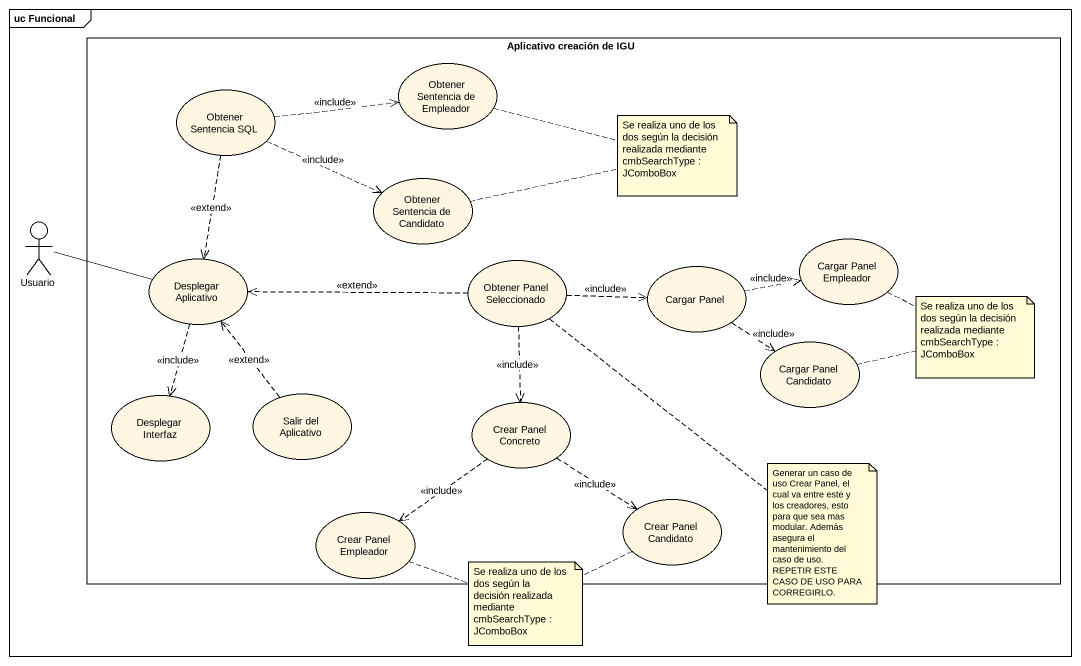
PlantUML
@startuml
mainframe uc Funcional
rectangle "Aplicativo creación de IGU" as Aplicativo_creación_de_IGU {
  usecase "Obtener Sentencia de Empleador" as Obtener_Sentencia_de
  usecase "Obtener Sentencia SQL" as Obtener_Sentencia_SQL
  usecase "Obtener Sentencia de Candidato" as Obtener_Sentencia_de_2
  usecase "Cargar Panel Empleador" as Cargar_Panel_Empleador
  usecase "Desplegar Aplicativo" as Desplegar_Aplicativo
  usecase "Obtener Panel Seleccionado" as Obtener_Panel_Seleccionado
  usecase "Cargar Panel" as Cargar_Panel
  usecase "Cargar Panel Candidato" as Cargar_Panel_Candidato
  usecase "Desplegar Interfaz" as Desplegar_Interfaz
  usecase "Salir del Aplicativo" as Salir_del_Aplicativo
  usecase "Crear Panel Concreto" as Crear_Panel_Concreto
  usecase "Crear Panel Candidato" as Crear_Panel_Candidato
  usecase "Crear Panel Empleador" as Crear_Panel_Empleador
}
actor Usuario
Obtener_Sentencia_SQL .right.> Obtener_Sentencia_de : <<include>>
Obtener_Sentencia_SQL .right.> Obtener_Sentencia_de_2 : <<include>>
Obtener_Sentencia_SQL ..> Desplegar_Aplicativo : <<extend>>
Usuario -right- Desplegar_Aplicativo
Desplegar_Aplicativo ..> Desplegar_Interfaz : <<include>>
Obtener_Panel_Seleccionado .left.> Desplegar_Aplicativo : <<extend>>
Obtener_Panel_Seleccionado .right.> Cargar_Panel : <<include>>
Obtener_Panel_Seleccionado ..> Crear_Panel_Concreto : <<include>>
Cargar_Panel .right.> Cargar_Panel_Empleador : <<include>>
Cargar_Panel ..> Cargar_Panel_Candidato : <<include>>
Salir_del_Aplicativo .up.> Desplegar_Aplicativo : <<extend>>
Crear_Panel_Concreto ..> Crear_Panel_Candidato : <<include>>
Crear_Panel_Concreto ..> Crear_Panel_Empleador : <<include>>
note as N1
  Se realiza uno de los dos según la decisión realizada mediante cmbSearchType : JComboBox
end note
N1 .. Obtener_Sentencia_de_2
N1 .. Obtener_Sentencia_de
note as N2
  Se realiza uno de los dos según la decisión realizada mediante cmbSearchType : JComboBox
end note
N2 .. Cargar_Panel_Empleador
N2 .. Cargar_Panel_Candidato
note bottom of Obtener_Panel_Seleccionado
  Generar un caso de uso Crear Panel, el cual va entre este y los creadores, esto para que sea mas modular. Además asegura el mantenimiento del caso de uso.
  REPETIR ESTE CASO DE USO PARA CORREGIRLO.
end note
note as N4
  Se realiza uno de los dos según la decisión realizada mediante cmbSearchType : JComboBox
end note
N4 .. Crear_Panel_Candidato
N4 .. Crear_Panel_Empleador
@enduml
